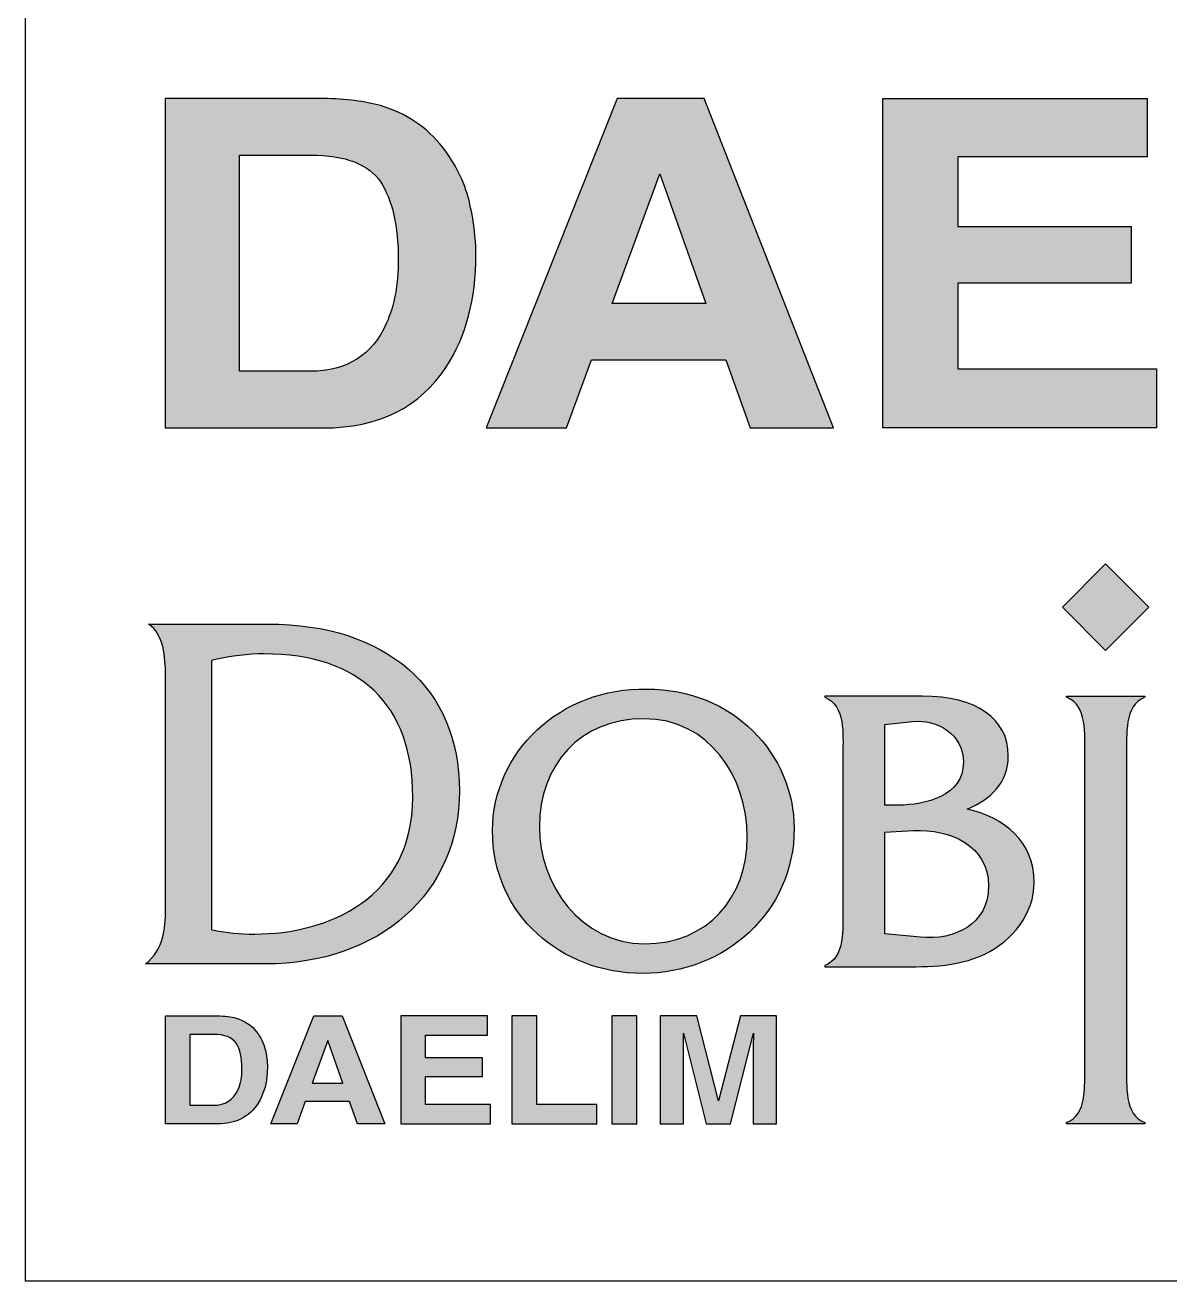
# Model space of a CAD drawing. Extents: x -7342 to 109, y -2599 to 214.
# Drawn here: x -3979.88 to -3968.05, y -1876.84 to -1863.85 of the extents above; entities that cross this region are included whole.
import ezdxf

# ---------------------------------------------------------------- set-up
doc = ezdxf.new("R2010")
doc.units = 0
doc.header["$LTSCALE"] = 7
doc.layers.get('0').update_dxf_attribs({"color": 2, "linetype": 'CONTINUOUS'})
doc.layers.add('D', color=2, linetype='CONTINUOUS')

msp = doc.modelspace()

# ---------------------------------------------------------------- hatches: boundary and pattern name
at = {"layer": 'D'}
h = msp.add_hatch(color=256, dxfattribs=at)
h.dxf.hatch_style = 2
edge = h.paths.add_edge_path()
edge.add_spline(control_points=[(-3976.7976, -1864.61266), (-3976.7976, -1864.61266), (-3978.43231, -1864.61266), (-3978.43231, -1864.61266), (-3978.43231, -1864.61266), (-3978.43231, -1868.01781), (-3978.43231, -1868.01781), (-3978.43231, -1868.01781), (-3976.7976, -1868.01781), (-3976.7976, -1868.01781), (-3976.22424, -1868.01781), (-3975.79851, -1867.80521), (-3975.52462, -1867.38193), (-3975.32313, -1867.06804), (-3975.22048, -1866.68429), (-3975.22048, -1866.2311), (-3975.22048, -1866.05296), (-3975.24484, -1865.86505), (-3975.29266, -1865.66811), (-3975.34036, -1865.47143), (-3975.43156, -1865.28778), (-3975.5627, -1865.11829), (-3975.72802, -1864.90884), (-3975.94365, -1864.76473), (-3976.20895, -1864.6854), (-3976.36699, -1864.64051), (-3976.56181, -1864.61582), (-3976.7976, -1864.61266)], knot_values=[0, 0, 0, 0, 1, 1, 1, 2, 2, 2, 3, 3, 3, 4, 4, 4, 5, 5, 5, 6, 6, 6, 7, 7, 7, 8, 8, 8, 9, 9, 9, 9], degree=3, periodic=0)
edge = h.paths.add_edge_path()
edge.add_spline(control_points=[(-3976.93107, -1865.1983), (-3976.56812, -1865.1983), (-3976.32588, -1865.29095), (-3976.20531, -1865.47746), (-3976.08562, -1865.66247), (-3976.02366, -1865.93121), (-3976.02366, -1866.27887), (-3976.02366, -1866.53222), (-3976.06387, -1866.74963), (-3976.14458, -1866.93312), (-3976.29301, -1867.26431), (-3976.55502, -1867.43204), (-3976.93107, -1867.43204), (-3976.93107, -1867.43204), (-3977.66413, -1867.43204), (-3977.66413, -1867.43204), (-3977.66413, -1867.43204), (-3977.66413, -1865.1983), (-3977.66413, -1865.1983), (-3977.66413, -1865.1983), (-3976.93107, -1865.1983), (-3976.93107, -1865.1983)], knot_values=[0, 0, 0, 0, 1, 1, 1, 2, 2, 2, 3, 3, 3, 4, 4, 4, 5, 5, 5, 6, 6, 6, 7, 7, 7, 7], degree=3, periodic=0)
h = msp.add_hatch(color=256, dxfattribs=at)
h.dxf.hatch_style = 2
edge = h.paths.add_edge_path()
edge.add_spline(control_points=[(-3975.11541, -1868.01781), (-3975.11541, -1868.01781), (-3974.28505, -1868.01781), (-3974.28505, -1868.01781), (-3974.28505, -1868.01781), (-3974.02668, -1867.31454), (-3974.02668, -1867.31454), (-3974.02668, -1867.31454), (-3972.63607, -1867.31454), (-3972.63607, -1867.31454), (-3972.63607, -1867.31454), (-3972.38622, -1868.01781), (-3972.38622, -1868.01781), (-3972.38622, -1868.01781), (-3971.52559, -1868.01781), (-3971.52559, -1868.01781), (-3971.52559, -1868.01781), (-3972.86294, -1864.61266), (-3972.86294, -1864.61266), (-3972.86294, -1864.61266), (-3973.76268, -1864.61266), (-3973.76268, -1864.61266), (-3973.76268, -1864.61266), (-3975.11541, -1868.01781), (-3975.11541, -1868.01781)], knot_values=[0, 0, 0, 0, 1, 1, 1, 2, 2, 2, 3, 3, 3, 4, 4, 4, 5, 5, 5, 6, 6, 6, 7, 7, 7, 8, 8, 8, 8], degree=3, periodic=0)
edge = h.paths.add_edge_path()
edge.add_spline(control_points=[(-3973.32129, -1865.39114), (-3973.32129, -1865.39114), (-3972.8447, -1866.73014), (-3972.8447, -1866.73014), (-3972.8447, -1866.73014), (-3973.81353, -1866.73014), (-3973.81353, -1866.73014), (-3973.81353, -1866.73014), (-3973.32129, -1865.39114), (-3973.32129, -1865.39114)], knot_values=[0, 0, 0, 0, 1, 1, 1, 2, 2, 2, 3, 3, 3, 3], degree=3, periodic=0)
h = msp.add_hatch(color=256, dxfattribs=at)
h.dxf.hatch_style = 2
edge = h.paths.add_edge_path()
edge.add_spline(control_points=[(-3968.28336, -1865.21601), (-3968.28336, -1865.21601), (-3970.23887, -1865.21601), (-3970.23887, -1865.21601), (-3970.23887, -1865.21601), (-3970.23887, -1865.93574), (-3970.23887, -1865.93574), (-3970.23887, -1865.93574), (-3968.44744, -1865.93574), (-3968.44744, -1865.93574), (-3968.44744, -1865.93574), (-3968.44744, -1866.52042), (-3968.44744, -1866.52042), (-3968.44744, -1866.52042), (-3970.23887, -1866.52042), (-3970.23887, -1866.52042), (-3970.23887, -1866.52042), (-3970.23887, -1867.40733), (-3970.23887, -1867.40733), (-3970.23887, -1867.40733), (-3968.18521, -1867.40733), (-3968.18521, -1867.40733), (-3968.18521, -1867.40733), (-3968.18521, -1868.01781), (-3968.18521, -1868.01781), (-3968.18521, -1868.01781), (-3971.01352, -1868.01781), (-3971.01352, -1868.01781), (-3971.01352, -1868.01781), (-3971.01352, -1864.61266), (-3971.01352, -1864.61266), (-3971.01352, -1864.61266), (-3968.28336, -1864.61266), (-3968.28336, -1864.61266), (-3968.28336, -1864.61266), (-3968.28336, -1865.21601), (-3968.28336, -1865.21601)], knot_values=[0, 0, 0, 0, 1, 1, 1, 2, 2, 2, 3, 3, 3, 4, 4, 4, 5, 5, 5, 6, 6, 6, 7, 7, 7, 8, 8, 8, 9, 9, 9, 10, 10, 10, 11, 11, 11, 12, 12, 12, 12], degree=3, periodic=0)
h = msp.add_hatch(color=256, dxfattribs=at)
h.dxf.hatch_style = 2
h.paths.add_polyline_path([(-3968.26353, -1869.8706), (-3968.71137, -1870.31804), (-3969.15878, -1869.87051), (-3968.71137, -1869.42297)])
h = msp.add_hatch(color=256, dxfattribs=at)
h.dxf.hatch_style = 2
edge = h.paths.add_edge_path()
edge.add_spline(control_points=[(-3977.92916, -1870.41564), (-3977.92916, -1870.41564), (-3977.9532, -1870.42108), (-3977.9532, -1870.42108), (-3977.9532, -1870.42108), (-3977.9532, -1873.20668), (-3977.9532, -1873.20668), (-3977.9532, -1873.20668), (-3977.92831, -1873.21172), (-3977.92831, -1873.21172), (-3977.79734, -1873.23819), (-3977.65957, -1873.25084), (-3977.50726, -1873.25084), (-3976.75374, -1873.25084), (-3975.87366, -1872.88023), (-3975.87366, -1871.83558), (-3975.87366, -1870.88028), (-3976.41955, -1870.3541), (-3977.41064, -1870.3541), (-3977.57654, -1870.3541), (-3977.74609, -1870.37418), (-3977.92916, -1870.41564)], knot_values=[0, 0, 0, 0, 1, 1, 1, 2, 2, 2, 3, 3, 3, 4, 4, 4, 5, 5, 5, 6, 6, 6, 7, 7, 7, 7], degree=3, periodic=0)
edge = h.paths.add_edge_path()
edge.add_spline(control_points=[(-3977.3699, -1870.04571), (-3976.14906, -1870.04571), (-3975.39067, -1870.70629), (-3975.39067, -1871.76995), (-3975.39067, -1872.82352), (-3976.2157, -1873.55923), (-3977.39713, -1873.55923), (-3977.39713, -1873.55923), (-3978.51811, -1873.55923), (-3978.63537, -1873.55923), (-3978.45129, -1873.40677), (-3978.4304, -1873.21069), (-3978.4304, -1872.98615), (-3978.4304, -1872.95775), (-3978.43067, -1872.92921), (-3978.43096, -1872.90022), (-3978.43096, -1872.90022), (-3978.43164, -1872.80722), (-3978.43164, -1872.80722), (-3978.43164, -1872.80722), (-3978.43164, -1870.75995), (-3978.43164, -1870.75995), (-3978.43164, -1870.75995), (-3978.43085, -1870.67848), (-3978.43085, -1870.67848), (-3978.4304, -1870.64778), (-3978.42988, -1870.61581), (-3978.42988, -1870.58327), (-3978.42988, -1870.38079), (-3978.4491, -1870.15126), (-3978.60427, -1870.04571), (-3978.43888, -1870.04571), (-3977.3699, -1870.04571), (-3977.3699, -1870.04571)], knot_values=[0, 0, 0, 0, 1, 1, 1, 2, 2, 2, 3, 3, 3, 4, 4, 4, 5, 5, 5, 6, 6, 6, 7, 7, 7, 8, 8, 8, 9, 9, 9, 10, 10, 10, 11, 11, 11, 11], degree=3, periodic=0)
h = msp.add_hatch(color=256, dxfattribs=at)
h.dxf.hatch_style = 2
edge = h.paths.add_edge_path()
edge.add_spline(control_points=[(-3973.45462, -1870.71796), (-3974.34771, -1870.69648), (-3975.04971, -1871.37296), (-3975.04971, -1872.18115), (-3975.04971, -1873.05327), (-3974.33927, -1873.65728), (-3973.49695, -1873.65728), (-3972.65059, -1873.65728), (-3971.93159, -1873.02761), (-3971.93159, -1872.15996), (-3971.93159, -1871.39421), (-3972.56117, -1870.7135), (-3973.45462, -1870.71796)], knot_values=[0, 0, 0, 0, 1, 1, 1, 2, 2, 2, 3, 3, 3, 4, 4, 4, 4], degree=3, periodic=0)
edge = h.paths.add_edge_path()
edge.add_spline(control_points=[(-3973.4841, -1871.02405), (-3972.81225, -1871.02405), (-3972.4166, -1871.6241), (-3972.4166, -1872.24508), (-3972.4166, -1872.87889), (-3972.82913, -1873.35095), (-3973.47573, -1873.35095), (-3974.14363, -1873.35095), (-3974.56479, -1872.73839), (-3974.56479, -1872.14294), (-3974.56479, -1871.50049), (-3974.14363, -1871.02405), (-3973.4841, -1871.02405)], knot_values=[0, 0, 0, 0, 1, 1, 1, 2, 2, 2, 3, 3, 3, 4, 4, 4, 4], degree=3, periodic=0)
h = msp.add_hatch(color=256, dxfattribs=at)
h.dxf.hatch_style = 2
edge = h.paths.add_edge_path()
edge.add_spline(control_points=[(-3970.99407, -1871.91742), (-3970.99407, -1871.91742), (-3970.99407, -1871.08366), (-3970.99407, -1871.08366), (-3970.99407, -1871.08366), (-3970.70908, -1871.05385), (-3970.70908, -1871.05385), (-3970.45365, -1871.02842), (-3970.18167, -1871.18156), (-3970.18167, -1871.47492), (-3970.18167, -1871.82392), (-3970.57719, -1871.91742), (-3970.85362, -1871.91742), (-3970.85362, -1871.91742), (-3970.99407, -1871.91742), (-3970.99407, -1871.91742)], knot_values=[0, 0, 0, 0, 1, 1, 1, 2, 2, 2, 3, 3, 3, 4, 4, 4, 5, 5, 5, 5], degree=3, periodic=0)
edge = h.paths.add_edge_path()
edge.add_spline(control_points=[(-3971.4279, -1872.98935), (-3971.4279, -1873.18489), (-3971.40233, -1873.49545), (-3971.61509, -1873.57634), (-3971.61509, -1873.57634), (-3971.61509, -1873.58913), (-3971.61509, -1873.58913), (-3971.61509, -1873.58913), (-3970.91322, -1873.58913), (-3970.91322, -1873.58913), (-3970.59427, -1873.58913), (-3970.25813, -1873.60182), (-3969.96035, -1873.45718), (-3969.67536, -1873.32138), (-3969.44993, -1873.0404), (-3969.44993, -1872.71292), (-3969.44993, -1872.2959), (-3969.76062, -1872.0408), (-3970.14331, -1871.96), (-3969.90089, -1871.85385), (-3969.71781, -1871.69198), (-3969.71781, -1871.40686), (-3969.71781, -1871.02842), (-3970.04543, -1870.79021), (-3970.6071, -1870.79021), (-3970.6071, -1870.79021), (-3971.61509, -1870.79021), (-3971.61509, -1870.79021), (-3971.61509, -1870.79021), (-3971.61509, -1870.80276), (-3971.61509, -1870.80276), (-3971.39801, -1870.88379), (-3971.4279, -1871.19434), (-3971.4279, -1871.38566), (-3971.4279, -1871.38566), (-3971.4279, -1872.98935), (-3971.4279, -1872.98935)], knot_values=[0, 0, 0, 0, 1, 1, 1, 2, 2, 2, 3, 3, 3, 4, 4, 4, 5, 5, 5, 6, 6, 6, 7, 7, 7, 8, 8, 8, 9, 9, 9, 10, 10, 10, 11, 11, 11, 12, 12, 12, 12], degree=3, periodic=0)
edge = h.paths.add_edge_path()
edge.add_spline(control_points=[(-3970.99407, -1873.24881), (-3970.99407, -1873.24881), (-3970.99407, -1872.19808), (-3970.99407, -1872.19808), (-3970.99407, -1872.19808), (-3970.6963, -1872.18115), (-3970.6963, -1872.18115), (-3970.32177, -1872.15996), (-3969.92211, -1872.33843), (-3969.92211, -1872.75117), (-3969.92211, -1873.15509), (-3970.27519, -1873.31705), (-3970.62382, -1873.2828), (-3970.62382, -1873.2828), (-3970.99407, -1873.24881), (-3970.99407, -1873.24881)], knot_values=[0, 0, 0, 0, 1, 1, 1, 2, 2, 2, 3, 3, 3, 4, 4, 4, 5, 5, 5, 5], degree=3, periodic=0)
h = msp.add_hatch(color=256, dxfattribs=at)
h.dxf.hatch_style = 2
edge = h.paths.add_edge_path()
edge.add_spline(control_points=[(-3968.92839, -1871.38989), (-3968.92839, -1871.19434), (-3968.89832, -1870.88379), (-3969.1154, -1870.80276), (-3969.1154, -1870.80276), (-3969.1154, -1870.79021), (-3969.1154, -1870.79021), (-3969.1154, -1870.79021), (-3968.30732, -1870.79021), (-3968.30732, -1870.79021), (-3968.30732, -1870.79021), (-3968.30732, -1870.80276), (-3968.30732, -1870.80276), (-3968.51984, -1870.88379), (-3968.49449, -1871.19857), (-3968.49449, -1871.38989), (-3968.49449, -1871.38989), (-3968.49449, -1874.61753), (-3968.49449, -1874.61753), (-3968.49449, -1874.80915), (-3968.51984, -1875.11948), (-3968.30732, -1875.20029), (-3968.30732, -1875.20029), (-3968.30732, -1875.21307), (-3968.30732, -1875.21307), (-3968.30732, -1875.21307), (-3969.1154, -1875.21307), (-3969.1154, -1875.21307), (-3969.1154, -1875.21307), (-3969.1154, -1875.20029), (-3969.1154, -1875.20029), (-3968.90296, -1875.12367), (-3968.92839, -1874.80915), (-3968.92839, -1874.61753), (-3968.92839, -1874.61753), (-3968.92839, -1871.38989), (-3968.92839, -1871.38989)], knot_values=[0, 0, 0, 0, 1, 1, 1, 2, 2, 2, 3, 3, 3, 4, 4, 4, 5, 5, 5, 6, 6, 6, 7, 7, 7, 8, 8, 8, 9, 9, 9, 10, 10, 10, 11, 11, 11, 12, 12, 12, 12], degree=3, periodic=0)
h = msp.add_hatch(color=256, dxfattribs=at)
h.dxf.hatch_style = 2
edge = h.paths.add_edge_path()
edge.add_spline(control_points=[(-3977.89344, -1874.09626), (-3977.89344, -1874.09626), (-3978.42959, -1874.09626), (-3978.42959, -1874.09626), (-3978.42959, -1874.09626), (-3978.42959, -1875.21307), (-3978.42959, -1875.21307), (-3978.42959, -1875.21307), (-3977.89344, -1875.21307), (-3977.89344, -1875.21307), (-3977.70539, -1875.21307), (-3977.56576, -1875.14334), (-3977.47593, -1875.00452), (-3977.40985, -1874.90157), (-3977.37618, -1874.77571), (-3977.37618, -1874.62707), (-3977.37618, -1874.56864), (-3977.38417, -1874.50702), (-3977.39985, -1874.44242), (-3977.4155, -1874.37792), (-3977.44541, -1874.31769), (-3977.48842, -1874.26209), (-3977.54264, -1874.1934), (-3977.61336, -1874.14613), (-3977.70038, -1874.12012), (-3977.75221, -1874.10539), (-3977.81611, -1874.0973), (-3977.89344, -1874.09626)], knot_values=[0, 0, 0, 0, 1, 1, 1, 2, 2, 2, 3, 3, 3, 4, 4, 4, 5, 5, 5, 6, 6, 6, 7, 7, 7, 8, 8, 8, 9, 9, 9, 9], degree=3, periodic=0)
edge = h.paths.add_edge_path()
edge.add_spline(control_points=[(-3977.93722, -1874.28834), (-3977.81818, -1874.28834), (-3977.73873, -1874.31872), (-3977.69918, -1874.3799), (-3977.65993, -1874.44057), (-3977.6396, -1874.52871), (-3977.6396, -1874.64274), (-3977.6396, -1874.72583), (-3977.65279, -1874.79714), (-3977.67926, -1874.85732), (-3977.72794, -1874.96594), (-3977.81388, -1875.02095), (-3977.93722, -1875.02095), (-3977.93722, -1875.02095), (-3978.17764, -1875.02095), (-3978.17764, -1875.02095), (-3978.17764, -1875.02095), (-3978.17764, -1874.28834), (-3978.17764, -1874.28834), (-3978.17764, -1874.28834), (-3977.93722, -1874.28834), (-3977.93722, -1874.28834)], knot_values=[0, 0, 0, 0, 1, 1, 1, 2, 2, 2, 3, 3, 3, 4, 4, 4, 5, 5, 5, 6, 6, 6, 7, 7, 7, 7], degree=3, periodic=0)
h = msp.add_hatch(color=256, dxfattribs=at)
h.dxf.hatch_style = 2
edge = h.paths.add_edge_path()
edge.add_spline(control_points=[(-3977.34172, -1875.21307), (-3977.34172, -1875.21307), (-3977.06938, -1875.21307), (-3977.06938, -1875.21307), (-3977.06938, -1875.21307), (-3976.98464, -1874.98242), (-3976.98464, -1874.98242), (-3976.98464, -1874.98242), (-3976.52855, -1874.98242), (-3976.52855, -1874.98242), (-3976.52855, -1874.98242), (-3976.44661, -1875.21307), (-3976.44661, -1875.21307), (-3976.44661, -1875.21307), (-3976.16434, -1875.21307), (-3976.16434, -1875.21307), (-3976.16434, -1875.21307), (-3976.60296, -1874.09626), (-3976.60296, -1874.09626), (-3976.60296, -1874.09626), (-3976.89806, -1874.09626), (-3976.89806, -1874.09626), (-3976.89806, -1874.09626), (-3977.34172, -1875.21307), (-3977.34172, -1875.21307)], knot_values=[0, 0, 0, 0, 1, 1, 1, 2, 2, 2, 3, 3, 3, 4, 4, 4, 5, 5, 5, 6, 6, 6, 7, 7, 7, 8, 8, 8, 8], degree=3, periodic=0)
edge = h.paths.add_edge_path()
edge.add_spline(control_points=[(-3976.75329, -1874.35158), (-3976.75329, -1874.35158), (-3976.59698, -1874.79074), (-3976.59698, -1874.79074), (-3976.59698, -1874.79074), (-3976.91473, -1874.79074), (-3976.91473, -1874.79074), (-3976.91473, -1874.79074), (-3976.75329, -1874.35158), (-3976.75329, -1874.35158)], knot_values=[0, 0, 0, 0, 1, 1, 1, 2, 2, 2, 3, 3, 3, 3], degree=3, periodic=0)
h = msp.add_hatch(color=256, dxfattribs=at)
h.dxf.hatch_style = 2
edge = h.paths.add_edge_path()
edge.add_spline(control_points=[(-3975.10096, -1874.29414), (-3975.10096, -1874.29414), (-3975.74232, -1874.29414), (-3975.74232, -1874.29414), (-3975.74232, -1874.29414), (-3975.74232, -1874.5302), (-3975.74232, -1874.5302), (-3975.74232, -1874.5302), (-3975.15477, -1874.5302), (-3975.15477, -1874.5302), (-3975.15477, -1874.5302), (-3975.15477, -1874.72196), (-3975.15477, -1874.72196), (-3975.15477, -1874.72196), (-3975.74232, -1874.72196), (-3975.74232, -1874.72196), (-3975.74232, -1874.72196), (-3975.74232, -1875.01285), (-3975.74232, -1875.01285), (-3975.74232, -1875.01285), (-3975.06877, -1875.01285), (-3975.06877, -1875.01285), (-3975.06877, -1875.01285), (-3975.06877, -1875.21307), (-3975.06877, -1875.21307), (-3975.06877, -1875.21307), (-3975.99639, -1875.21307), (-3975.99639, -1875.21307), (-3975.99639, -1875.21307), (-3975.99639, -1874.09626), (-3975.99639, -1874.09626), (-3975.99639, -1874.09626), (-3975.10096, -1874.09626), (-3975.10096, -1874.09626), (-3975.10096, -1874.09626), (-3975.10096, -1874.29414), (-3975.10096, -1874.29414)], knot_values=[0, 0, 0, 0, 1, 1, 1, 2, 2, 2, 3, 3, 3, 4, 4, 4, 5, 5, 5, 6, 6, 6, 7, 7, 7, 8, 8, 8, 9, 9, 9, 10, 10, 10, 11, 11, 11, 12, 12, 12, 12], degree=3, periodic=0)
h = msp.add_hatch(color=256, dxfattribs=at)
h.dxf.hatch_style = 2
edge = h.paths.add_edge_path()
edge.add_spline(control_points=[(-3974.84969, -1874.09626), (-3974.84969, -1874.09626), (-3974.59088, -1874.09626), (-3974.59088, -1874.09626), (-3974.59088, -1874.09626), (-3974.59088, -1875.01285), (-3974.59088, -1875.01285), (-3974.59088, -1875.01285), (-3973.97163, -1875.01285), (-3973.97163, -1875.01285), (-3973.97163, -1875.01285), (-3973.97163, -1875.21307), (-3973.97163, -1875.21307), (-3973.97163, -1875.21307), (-3974.84969, -1875.21307), (-3974.84969, -1875.21307), (-3974.84969, -1875.21307), (-3974.84969, -1874.09626), (-3974.84969, -1874.09626)], knot_values=[0, 0, 0, 0, 1, 1, 1, 2, 2, 2, 3, 3, 3, 4, 4, 4, 5, 5, 5, 6, 6, 6, 6], degree=3, periodic=0)
h = msp.add_hatch(color=256, dxfattribs=at)
h.dxf.hatch_style = 2
edge = h.paths.add_edge_path()
edge.add_spline(control_points=[(-3973.55734, -1875.21307), (-3973.55734, -1875.21307), (-3973.81647, -1875.21307), (-3973.81647, -1875.21307), (-3973.81647, -1875.21307), (-3973.81647, -1874.09626), (-3973.81647, -1874.09626), (-3973.81647, -1874.09626), (-3973.55734, -1874.09626), (-3973.55734, -1874.09626), (-3973.55734, -1874.09626), (-3973.55734, -1875.21307), (-3973.55734, -1875.21307)], knot_values=[0, 0, 0, 0, 1, 1, 1, 2, 2, 2, 3, 3, 3, 4, 4, 4, 4], degree=3, periodic=0)
h = msp.add_hatch(color=256, dxfattribs=at)
h.dxf.hatch_style = 2
edge = h.paths.add_edge_path()
edge.add_spline(control_points=[(-3972.48657, -1874.09626), (-3972.48657, -1874.09626), (-3972.11345, -1874.09626), (-3972.11345, -1874.09626), (-3972.11345, -1874.09626), (-3972.11345, -1875.21307), (-3972.11345, -1875.21307), (-3972.11345, -1875.21307), (-3972.35405, -1875.21307), (-3972.35405, -1875.21307), (-3972.35405, -1875.21307), (-3972.35405, -1874.45782), (-3972.35405, -1874.45782), (-3972.35405, -1874.43594), (-3972.35365, -1874.40542), (-3972.35365, -1874.36639), (-3972.35257, -1874.32727), (-3972.35223, -1874.29689), (-3972.35223, -1874.27578), (-3972.35223, -1874.27578), (-3972.58923, -1875.21307), (-3972.58923, -1875.21307), (-3972.58923, -1875.21307), (-3972.84176, -1875.21307), (-3972.84176, -1875.21307), (-3972.84176, -1875.21307), (-3973.07636, -1874.27578), (-3973.07636, -1874.27578), (-3973.07636, -1874.29689), (-3973.07636, -1874.32727), (-3973.07534, -1874.36639), (-3973.07498, -1874.40542), (-3973.07498, -1874.43594), (-3973.07498, -1874.45782), (-3973.07498, -1874.45782), (-3973.07498, -1875.21307), (-3973.07498, -1875.21307), (-3973.07498, -1875.21307), (-3973.31581, -1875.21307), (-3973.31581, -1875.21307), (-3973.31581, -1875.21307), (-3973.31581, -1874.09626), (-3973.31581, -1874.09626), (-3973.31581, -1874.09626), (-3972.9382, -1874.09626), (-3972.9382, -1874.09626), (-3972.9382, -1874.09626), (-3972.7121, -1874.97405), (-3972.7121, -1874.97405), (-3972.7121, -1874.97405), (-3972.48657, -1874.09626), (-3972.48657, -1874.09626)], knot_values=[0, 0, 0, 0, 1, 1, 1, 2, 2, 2, 3, 3, 3, 4, 4, 4, 5, 5, 5, 6, 6, 6, 7, 7, 7, 8, 8, 8, 9, 9, 9, 10, 10, 10, 11, 11, 11, 12, 12, 12, 13, 13, 13, 14, 14, 14, 15, 15, 15, 16, 16, 16, 17, 17, 17, 17], degree=3, periodic=0)

# ---------------------------------------------------------------- linework, layer by layer
at = {"color": 7}
for p, q in [((-3979.88112, -1820.8362), (-3979.88112, -1876.8362)), ((-3979.88112, -1876.8362), (-3898.88112, -1876.8362))]:
    msp.add_line(p, q, dxfattribs=at)
at = {"layer": 'D'}
for p, q in [((-3969.15878, -1869.87051), (-3968.71137, -1869.42297)), ((-3968.71137, -1869.42297), (-3968.26353, -1869.8706)), ((-3968.71137, -1870.31804), (-3969.15878, -1869.87051)), ((-3968.26353, -1869.8706), (-3968.71137, -1870.31804))]:
    msp.add_line(p, q, dxfattribs=at)
for points in [[(-3976.7976, -1864.61266), (-3976.7976, -1864.61266), (-3978.43231, -1864.61266), (-3978.43231, -1864.61266)], [(-3978.43231, -1864.61266), (-3978.43231, -1864.61266), (-3978.43231, -1868.01781), (-3978.43231, -1868.01781)], [(-3976.20895, -1864.6854), (-3976.36699, -1864.64051), (-3976.56181, -1864.61582), (-3976.7976, -1864.61266)], [(-3975.5627, -1865.11829), (-3975.72802, -1864.90884), (-3975.94365, -1864.76473), (-3976.20895, -1864.6854)], [(-3973.76268, -1864.61266), (-3973.76268, -1864.61266), (-3975.11541, -1868.01781), (-3975.11541, -1868.01781)], [(-3972.86294, -1864.61266), (-3972.86294, -1864.61266), (-3973.76268, -1864.61266), (-3973.76268, -1864.61266)], [(-3971.52559, -1868.01781), (-3971.52559, -1868.01781), (-3972.86294, -1864.61266), (-3972.86294, -1864.61266)], [(-3971.01352, -1868.01781), (-3971.01352, -1868.01781), (-3971.01352, -1864.61266), (-3971.01352, -1864.61266)], [(-3971.01352, -1864.61266), (-3971.01352, -1864.61266), (-3968.28336, -1864.61266), (-3968.28336, -1864.61266)], [(-3968.28336, -1864.61266), (-3968.28336, -1864.61266), (-3968.28336, -1865.21601), (-3968.28336, -1865.21601)], [(-3977.66413, -1867.43204), (-3977.66413, -1867.43204), (-3977.66413, -1865.1983), (-3977.66413, -1865.1983)], [(-3977.66413, -1865.1983), (-3977.66413, -1865.1983), (-3976.93107, -1865.1983), (-3976.93107, -1865.1983)], [(-3976.93107, -1865.1983), (-3976.56812, -1865.1983), (-3976.32588, -1865.29095), (-3976.20531, -1865.47746)], [(-3975.29266, -1865.66811), (-3975.34036, -1865.47143), (-3975.43156, -1865.28778), (-3975.5627, -1865.11829)], [(-3968.28336, -1865.21601), (-3968.28336, -1865.21601), (-3970.23887, -1865.21601), (-3970.23887, -1865.21601)], [(-3970.23887, -1865.21601), (-3970.23887, -1865.21601), (-3970.23887, -1865.93574), (-3970.23887, -1865.93574)], [(-3973.81353, -1866.73014), (-3973.81353, -1866.73014), (-3973.32129, -1865.39114), (-3973.32129, -1865.39114)], [(-3973.32129, -1865.39114), (-3973.32129, -1865.39114), (-3972.8447, -1866.73014), (-3972.8447, -1866.73014)], [(-3970.23887, -1865.93574), (-3970.23887, -1865.93574), (-3968.44744, -1865.93574), (-3968.44744, -1865.93574)], [(-3968.44744, -1865.93574), (-3968.44744, -1865.93574), (-3968.44744, -1866.52042), (-3968.44744, -1866.52042)], [(-3968.44744, -1866.52042), (-3968.44744, -1866.52042), (-3970.23887, -1866.52042), (-3970.23887, -1866.52042)], [(-3970.23887, -1866.52042), (-3970.23887, -1866.52042), (-3970.23887, -1867.40733), (-3970.23887, -1867.40733)], [(-3972.8447, -1866.73014), (-3972.8447, -1866.73014), (-3973.81353, -1866.73014), (-3973.81353, -1866.73014)], [(-3976.14458, -1866.93312), (-3976.29301, -1867.26431), (-3976.55502, -1867.43204), (-3976.93107, -1867.43204)], [(-3976.93107, -1867.43204), (-3976.93107, -1867.43204), (-3977.66413, -1867.43204), (-3977.66413, -1867.43204)], [(-3976.7976, -1868.01781), (-3976.22424, -1868.01781), (-3975.79851, -1867.80521), (-3975.52462, -1867.38193)], [(-3974.28505, -1868.01781), (-3974.28505, -1868.01781), (-3974.02668, -1867.31454), (-3974.02668, -1867.31454)], [(-3974.02668, -1867.31454), (-3974.02668, -1867.31454), (-3972.63607, -1867.31454), (-3972.63607, -1867.31454)], [(-3972.63607, -1867.31454), (-3972.63607, -1867.31454), (-3972.38622, -1868.01781), (-3972.38622, -1868.01781)], [(-3970.23887, -1867.40733), (-3970.23887, -1867.40733), (-3968.18521, -1867.40733), (-3968.18521, -1867.40733)], [(-3968.18521, -1867.40733), (-3968.18521, -1867.40733), (-3968.18521, -1868.01781), (-3968.18521, -1868.01781)], [(-3978.43231, -1868.01781), (-3978.43231, -1868.01781), (-3976.7976, -1868.01781), (-3976.7976, -1868.01781)], [(-3975.11541, -1868.01781), (-3975.11541, -1868.01781), (-3974.28505, -1868.01781), (-3974.28505, -1868.01781)], [(-3972.38622, -1868.01781), (-3972.38622, -1868.01781), (-3971.52559, -1868.01781), (-3971.52559, -1868.01781)], [(-3968.18521, -1868.01781), (-3968.18521, -1868.01781), (-3971.01352, -1868.01781), (-3971.01352, -1868.01781)], [(-3978.60427, -1870.04571), (-3978.43888, -1870.04571), (-3977.3699, -1870.04571), (-3977.3699, -1870.04571)], [(-3977.92916, -1870.41564), (-3977.92916, -1870.41564), (-3977.9532, -1870.42108), (-3977.9532, -1870.42108)], [(-3977.9532, -1870.42108), (-3977.9532, -1870.42108), (-3977.9532, -1873.20668), (-3977.9532, -1873.20668)], [(-3978.43164, -1870.75995), (-3978.43164, -1870.75995), (-3978.43085, -1870.67848), (-3978.43085, -1870.67848)], [(-3978.43164, -1872.80722), (-3978.43164, -1872.80722), (-3978.43164, -1870.75995), (-3978.43164, -1870.75995)], [(-3970.6071, -1870.79021), (-3970.6071, -1870.79021), (-3971.61509, -1870.79021), (-3971.61509, -1870.79021)], [(-3971.61509, -1870.79021), (-3971.61509, -1870.79021), (-3971.61509, -1870.80276), (-3971.61509, -1870.80276)], [(-3971.61509, -1870.80276), (-3971.39801, -1870.88379), (-3971.4279, -1871.19434), (-3971.4279, -1871.38566)], [(-3969.1154, -1870.80276), (-3969.1154, -1870.80276), (-3969.1154, -1870.79021), (-3969.1154, -1870.79021)], [(-3969.1154, -1870.79021), (-3969.1154, -1870.79021), (-3968.30732, -1870.79021), (-3968.30732, -1870.79021)], [(-3968.92839, -1871.38989), (-3968.92839, -1871.19434), (-3968.89832, -1870.88379), (-3969.1154, -1870.80276)], [(-3968.30732, -1870.80276), (-3968.51984, -1870.88379), (-3968.49449, -1871.19857), (-3968.49449, -1871.38989)], [(-3968.30732, -1870.79021), (-3968.30732, -1870.79021), (-3968.30732, -1870.80276), (-3968.30732, -1870.80276)], [(-3970.99407, -1871.08366), (-3970.99407, -1871.08366), (-3970.70908, -1871.05385), (-3970.70908, -1871.05385)], [(-3970.99407, -1871.91742), (-3970.99407, -1871.91742), (-3970.99407, -1871.08366), (-3970.99407, -1871.08366)], [(-3971.4279, -1871.38566), (-3971.4279, -1871.38566), (-3971.4279, -1872.98935), (-3971.4279, -1872.98935)], [(-3968.92839, -1874.61753), (-3968.92839, -1874.61753), (-3968.92839, -1871.38989), (-3968.92839, -1871.38989)], [(-3968.49449, -1871.38989), (-3968.49449, -1871.38989), (-3968.49449, -1874.61753), (-3968.49449, -1874.61753)], [(-3970.85362, -1871.91742), (-3970.85362, -1871.91742), (-3970.99407, -1871.91742), (-3970.99407, -1871.91742)], [(-3970.99407, -1872.19808), (-3970.99407, -1872.19808), (-3970.6963, -1872.18115), (-3970.6963, -1872.18115)], [(-3970.99407, -1873.24881), (-3970.99407, -1873.24881), (-3970.99407, -1872.19808), (-3970.99407, -1872.19808)], [(-3978.43096, -1872.90022), (-3978.43096, -1872.90022), (-3978.43164, -1872.80722), (-3978.43164, -1872.80722)], [(-3971.4279, -1872.98935), (-3971.4279, -1873.18489), (-3971.40233, -1873.49545), (-3971.61509, -1873.57634)], [(-3977.9532, -1873.20668), (-3977.9532, -1873.20668), (-3977.92831, -1873.21172), (-3977.92831, -1873.21172)], [(-3970.62382, -1873.2828), (-3970.62382, -1873.2828), (-3970.99407, -1873.24881), (-3970.99407, -1873.24881)], [(-3970.91322, -1873.58913), (-3970.59427, -1873.58913), (-3970.25813, -1873.60182), (-3969.96035, -1873.45718)], [(-3977.39713, -1873.55923), (-3977.39713, -1873.55923), (-3978.51811, -1873.55923), (-3978.63537, -1873.55923)], [(-3971.61509, -1873.57634), (-3971.61509, -1873.57634), (-3971.61509, -1873.58913), (-3971.61509, -1873.58913)], [(-3971.61509, -1873.58913), (-3971.61509, -1873.58913), (-3970.91322, -1873.58913), (-3970.91322, -1873.58913)], [(-3969.1154, -1875.20029), (-3968.90296, -1875.12367), (-3968.92839, -1874.80915), (-3968.92839, -1874.61753)], [(-3968.49449, -1874.61753), (-3968.49449, -1874.80915), (-3968.51984, -1875.11948), (-3968.30732, -1875.20029)], [(-3969.1154, -1875.21307), (-3969.1154, -1875.21307), (-3969.1154, -1875.20029), (-3969.1154, -1875.20029)], [(-3968.30732, -1875.21307), (-3968.30732, -1875.21307), (-3969.1154, -1875.21307), (-3969.1154, -1875.21307)], [(-3968.30732, -1875.20029), (-3968.30732, -1875.20029), (-3968.30732, -1875.21307), (-3968.30732, -1875.21307)]]:
    msp.add_open_spline(points, degree=3, dxfattribs=at)
for points, knots in [([(-3976.20531, -1865.47746), (-3976.08562, -1865.66247), (-3976.02366, -1865.93121), (-3976.02366, -1866.27887), (-3976.02366, -1866.53222), (-3976.06387, -1866.74963), (-3976.14458, -1866.93312)], [1, 1, 1, 1, 2, 2, 2, 3, 3, 3, 3]), ([(-3975.52462, -1867.38193), (-3975.32313, -1867.06804), (-3975.22048, -1866.68429), (-3975.22048, -1866.2311), (-3975.22048, -1866.05296), (-3975.24484, -1865.86505), (-3975.29266, -1865.66811)], [4, 4, 4, 4, 5, 5, 5, 6, 6, 6, 6]), ([(-3978.43085, -1870.67848), (-3978.4304, -1870.64778), (-3978.42988, -1870.61581), (-3978.42988, -1870.58327), (-3978.42988, -1870.38079), (-3978.4491, -1870.15126), (-3978.60427, -1870.04571)], [8, 8, 8, 8, 9, 9, 9, 10, 10, 10, 10]), ([(-3977.3699, -1870.04571), (-3976.14906, -1870.04571), (-3975.39067, -1870.70629), (-3975.39067, -1871.76995), (-3975.39067, -1872.82352), (-3976.2157, -1873.55923), (-3977.39713, -1873.55923)], [0, 0, 0, 0, 1, 1, 1, 2, 2, 2, 2]), ([(-3977.92831, -1873.21172), (-3977.79734, -1873.23819), (-3977.65957, -1873.25084), (-3977.50726, -1873.25084), (-3976.75374, -1873.25084), (-3975.87366, -1872.88023), (-3975.87366, -1871.83558), (-3975.87366, -1870.88028), (-3976.41955, -1870.3541), (-3977.41064, -1870.3541), (-3977.57654, -1870.3541), (-3977.74609, -1870.37418), (-3977.92916, -1870.41564)], [3, 3, 3, 3, 4, 4, 4, 5, 5, 5, 6, 6, 6, 7, 7, 7, 7]), ([(-3973.45462, -1870.71796), (-3974.34771, -1870.69648), (-3975.04971, -1871.37296), (-3975.04971, -1872.18115), (-3975.04971, -1873.05327), (-3974.33927, -1873.65728), (-3973.49695, -1873.65728), (-3972.65059, -1873.65728), (-3971.93159, -1873.02761), (-3971.93159, -1872.15996), (-3971.93159, -1871.39421), (-3972.56117, -1870.7135), (-3973.45462, -1870.71796)], [0, 0, 0, 0, 1, 1, 1, 2, 2, 2, 3, 3, 3, 4, 4, 4, 4]), ([(-3970.14331, -1871.96), (-3969.90089, -1871.85385), (-3969.71781, -1871.69198), (-3969.71781, -1871.40686), (-3969.71781, -1871.02842), (-3970.04543, -1870.79021), (-3970.6071, -1870.79021)], [6, 6, 6, 6, 7, 7, 7, 8, 8, 8, 8]), ([(-3973.4841, -1871.02405), (-3972.81225, -1871.02405), (-3972.4166, -1871.6241), (-3972.4166, -1872.24508), (-3972.4166, -1872.87889), (-3972.82913, -1873.35095), (-3973.47573, -1873.35095), (-3974.14363, -1873.35095), (-3974.56479, -1872.73839), (-3974.56479, -1872.14294), (-3974.56479, -1871.50049), (-3974.14363, -1871.02405), (-3973.4841, -1871.02405)], [0, 0, 0, 0, 1, 1, 1, 2, 2, 2, 3, 3, 3, 4, 4, 4, 4]), ([(-3970.70908, -1871.05385), (-3970.45365, -1871.02842), (-3970.18167, -1871.18156), (-3970.18167, -1871.47492), (-3970.18167, -1871.82392), (-3970.57719, -1871.91742), (-3970.85362, -1871.91742)], [2, 2, 2, 2, 3, 3, 3, 4, 4, 4, 4]), ([(-3969.96035, -1873.45718), (-3969.67536, -1873.32138), (-3969.44993, -1873.0404), (-3969.44993, -1872.71292), (-3969.44993, -1872.2959), (-3969.76062, -1872.0408), (-3970.14331, -1871.96)], [4, 4, 4, 4, 5, 5, 5, 6, 6, 6, 6]), ([(-3970.6963, -1872.18115), (-3970.32177, -1872.15996), (-3969.92211, -1872.33843), (-3969.92211, -1872.75117), (-3969.92211, -1873.15509), (-3970.27519, -1873.31705), (-3970.62382, -1873.2828)], [2, 2, 2, 2, 3, 3, 3, 4, 4, 4, 4]), ([(-3978.63537, -1873.55923), (-3978.45129, -1873.40677), (-3978.4304, -1873.21069), (-3978.4304, -1872.98615), (-3978.4304, -1872.95775), (-3978.43067, -1872.92921), (-3978.43096, -1872.90022)], [3, 3, 3, 3, 4, 4, 4, 5, 5, 5, 5]), ([(-3977.89344, -1874.09626), (-3977.89344, -1874.09626), (-3978.42959, -1874.09626), (-3978.42959, -1874.09626), (-3978.42959, -1874.09626), (-3978.42959, -1875.21307), (-3978.42959, -1875.21307), (-3978.42959, -1875.21307), (-3977.89344, -1875.21307), (-3977.89344, -1875.21307), (-3977.70539, -1875.21307), (-3977.56576, -1875.14334), (-3977.47593, -1875.00452), (-3977.40985, -1874.90157), (-3977.37618, -1874.77571), (-3977.37618, -1874.62707), (-3977.37618, -1874.56864), (-3977.38417, -1874.50702), (-3977.39985, -1874.44242), (-3977.4155, -1874.37792), (-3977.44541, -1874.31769), (-3977.48842, -1874.26209), (-3977.54264, -1874.1934), (-3977.61336, -1874.14613), (-3977.70038, -1874.12012), (-3977.75221, -1874.10539), (-3977.81611, -1874.0973), (-3977.89344, -1874.09626)], [0, 0, 0, 0, 1, 1, 1, 2, 2, 2, 3, 3, 3, 4, 4, 4, 5, 5, 5, 6, 6, 6, 7, 7, 7, 8, 8, 8, 9, 9, 9, 9]), ([(-3977.34172, -1875.21307), (-3977.34172, -1875.21307), (-3977.06938, -1875.21307), (-3977.06938, -1875.21307), (-3977.06938, -1875.21307), (-3976.98464, -1874.98242), (-3976.98464, -1874.98242), (-3976.98464, -1874.98242), (-3976.52855, -1874.98242), (-3976.52855, -1874.98242), (-3976.52855, -1874.98242), (-3976.44661, -1875.21307), (-3976.44661, -1875.21307), (-3976.44661, -1875.21307), (-3976.16434, -1875.21307), (-3976.16434, -1875.21307), (-3976.16434, -1875.21307), (-3976.60296, -1874.09626), (-3976.60296, -1874.09626), (-3976.60296, -1874.09626), (-3976.89806, -1874.09626), (-3976.89806, -1874.09626), (-3976.89806, -1874.09626), (-3977.34172, -1875.21307), (-3977.34172, -1875.21307)], [0, 0, 0, 0, 1, 1, 1, 2, 2, 2, 3, 3, 3, 4, 4, 4, 5, 5, 5, 6, 6, 6, 7, 7, 7, 8, 8, 8, 8]), ([(-3975.10096, -1874.29414), (-3975.10096, -1874.29414), (-3975.74232, -1874.29414), (-3975.74232, -1874.29414), (-3975.74232, -1874.29414), (-3975.74232, -1874.5302), (-3975.74232, -1874.5302), (-3975.74232, -1874.5302), (-3975.15477, -1874.5302), (-3975.15477, -1874.5302), (-3975.15477, -1874.5302), (-3975.15477, -1874.72196), (-3975.15477, -1874.72196), (-3975.15477, -1874.72196), (-3975.74232, -1874.72196), (-3975.74232, -1874.72196), (-3975.74232, -1874.72196), (-3975.74232, -1875.01285), (-3975.74232, -1875.01285), (-3975.74232, -1875.01285), (-3975.06877, -1875.01285), (-3975.06877, -1875.01285), (-3975.06877, -1875.01285), (-3975.06877, -1875.21307), (-3975.06877, -1875.21307), (-3975.06877, -1875.21307), (-3975.99639, -1875.21307), (-3975.99639, -1875.21307), (-3975.99639, -1875.21307), (-3975.99639, -1874.09626), (-3975.99639, -1874.09626), (-3975.99639, -1874.09626), (-3975.10096, -1874.09626), (-3975.10096, -1874.09626), (-3975.10096, -1874.09626), (-3975.10096, -1874.29414), (-3975.10096, -1874.29414)], [0, 0, 0, 0, 1, 1, 1, 2, 2, 2, 3, 3, 3, 4, 4, 4, 5, 5, 5, 6, 6, 6, 7, 7, 7, 8, 8, 8, 9, 9, 9, 10, 10, 10, 11, 11, 11, 12, 12, 12, 12]), ([(-3974.84969, -1874.09626), (-3974.84969, -1874.09626), (-3974.59088, -1874.09626), (-3974.59088, -1874.09626), (-3974.59088, -1874.09626), (-3974.59088, -1875.01285), (-3974.59088, -1875.01285), (-3974.59088, -1875.01285), (-3973.97163, -1875.01285), (-3973.97163, -1875.01285), (-3973.97163, -1875.01285), (-3973.97163, -1875.21307), (-3973.97163, -1875.21307), (-3973.97163, -1875.21307), (-3974.84969, -1875.21307), (-3974.84969, -1875.21307), (-3974.84969, -1875.21307), (-3974.84969, -1874.09626), (-3974.84969, -1874.09626)], [0, 0, 0, 0, 1, 1, 1, 2, 2, 2, 3, 3, 3, 4, 4, 4, 5, 5, 5, 6, 6, 6, 6]), ([(-3973.55734, -1875.21307), (-3973.55734, -1875.21307), (-3973.81647, -1875.21307), (-3973.81647, -1875.21307), (-3973.81647, -1875.21307), (-3973.81647, -1874.09626), (-3973.81647, -1874.09626), (-3973.81647, -1874.09626), (-3973.55734, -1874.09626), (-3973.55734, -1874.09626), (-3973.55734, -1874.09626), (-3973.55734, -1875.21307), (-3973.55734, -1875.21307)], [0, 0, 0, 0, 1, 1, 1, 2, 2, 2, 3, 3, 3, 4, 4, 4, 4]), ([(-3972.48657, -1874.09626), (-3972.48657, -1874.09626), (-3972.11345, -1874.09626), (-3972.11345, -1874.09626), (-3972.11345, -1874.09626), (-3972.11345, -1875.21307), (-3972.11345, -1875.21307), (-3972.11345, -1875.21307), (-3972.35405, -1875.21307), (-3972.35405, -1875.21307), (-3972.35405, -1875.21307), (-3972.35405, -1874.45782), (-3972.35405, -1874.45782), (-3972.35405, -1874.43594), (-3972.35365, -1874.40542), (-3972.35365, -1874.36639), (-3972.35257, -1874.32727), (-3972.35223, -1874.29689), (-3972.35223, -1874.27578), (-3972.35223, -1874.27578), (-3972.58923, -1875.21307), (-3972.58923, -1875.21307), (-3972.58923, -1875.21307), (-3972.84176, -1875.21307), (-3972.84176, -1875.21307), (-3972.84176, -1875.21307), (-3973.07636, -1874.27578), (-3973.07636, -1874.27578), (-3973.07636, -1874.29689), (-3973.07636, -1874.32727), (-3973.07534, -1874.36639), (-3973.07498, -1874.40542), (-3973.07498, -1874.43594), (-3973.07498, -1874.45782), (-3973.07498, -1874.45782), (-3973.07498, -1875.21307), (-3973.07498, -1875.21307), (-3973.07498, -1875.21307), (-3973.31581, -1875.21307), (-3973.31581, -1875.21307), (-3973.31581, -1875.21307), (-3973.31581, -1874.09626), (-3973.31581, -1874.09626), (-3973.31581, -1874.09626), (-3972.9382, -1874.09626), (-3972.9382, -1874.09626), (-3972.9382, -1874.09626), (-3972.7121, -1874.97405), (-3972.7121, -1874.97405), (-3972.7121, -1874.97405), (-3972.48657, -1874.09626), (-3972.48657, -1874.09626)], [0, 0, 0, 0, 1, 1, 1, 2, 2, 2, 3, 3, 3, 4, 4, 4, 5, 5, 5, 6, 6, 6, 7, 7, 7, 8, 8, 8, 9, 9, 9, 10, 10, 10, 11, 11, 11, 12, 12, 12, 13, 13, 13, 14, 14, 14, 15, 15, 15, 16, 16, 16, 17, 17, 17, 17]), ([(-3977.93722, -1874.28834), (-3977.81818, -1874.28834), (-3977.73873, -1874.31872), (-3977.69918, -1874.3799), (-3977.65993, -1874.44057), (-3977.6396, -1874.52871), (-3977.6396, -1874.64274), (-3977.6396, -1874.72583), (-3977.65279, -1874.79714), (-3977.67926, -1874.85732), (-3977.72794, -1874.96594), (-3977.81388, -1875.02095), (-3977.93722, -1875.02095), (-3977.93722, -1875.02095), (-3978.17764, -1875.02095), (-3978.17764, -1875.02095), (-3978.17764, -1875.02095), (-3978.17764, -1874.28834), (-3978.17764, -1874.28834), (-3978.17764, -1874.28834), (-3977.93722, -1874.28834), (-3977.93722, -1874.28834)], [0, 0, 0, 0, 1, 1, 1, 2, 2, 2, 3, 3, 3, 4, 4, 4, 5, 5, 5, 6, 6, 6, 7, 7, 7, 7]), ([(-3976.75329, -1874.35158), (-3976.75329, -1874.35158), (-3976.59698, -1874.79074), (-3976.59698, -1874.79074), (-3976.59698, -1874.79074), (-3976.91473, -1874.79074), (-3976.91473, -1874.79074), (-3976.91473, -1874.79074), (-3976.75329, -1874.35158), (-3976.75329, -1874.35158)], [0, 0, 0, 0, 1, 1, 1, 2, 2, 2, 3, 3, 3, 3])]:
    msp.add_open_spline(points, degree=3, knots=knots, dxfattribs=at)

doc.saveas('drawing.dxf')
